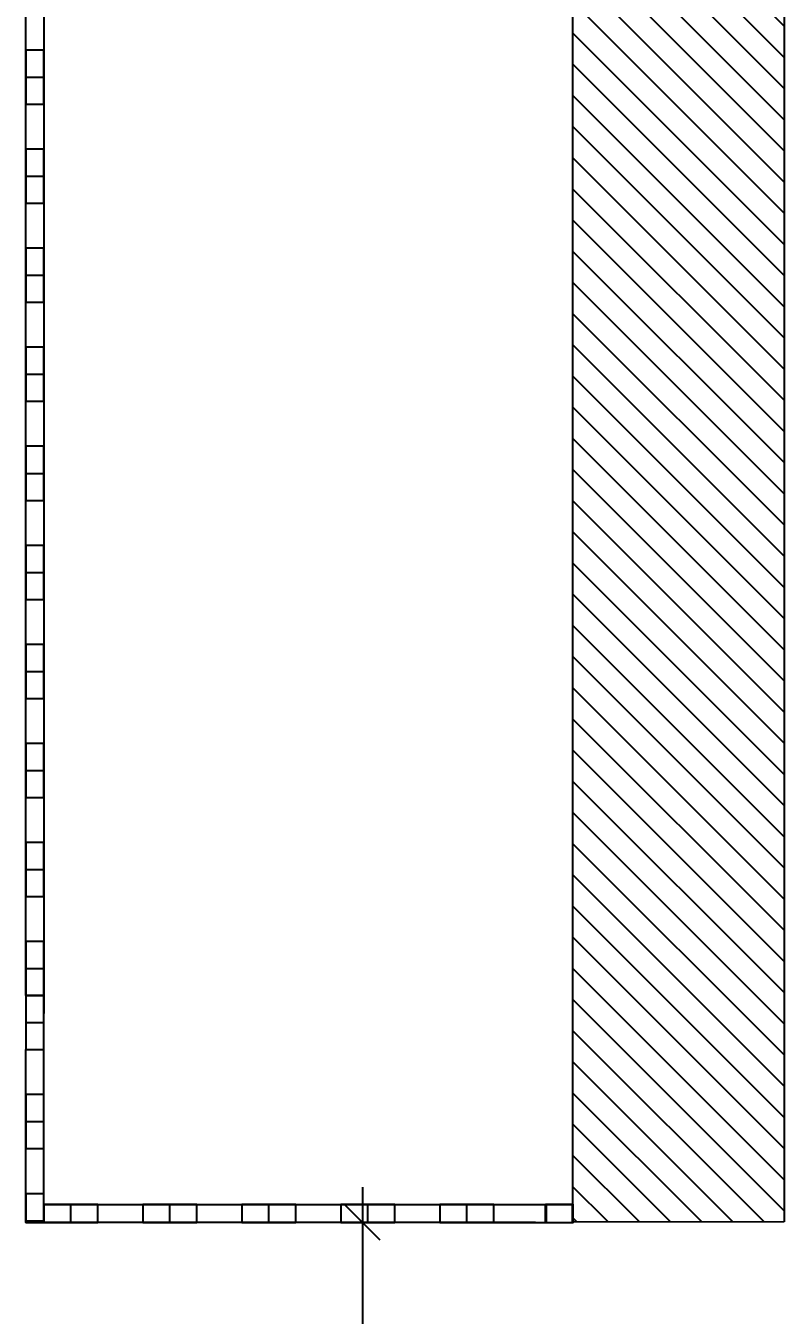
# Model space of a CAD drawing. Header units: inches. Extents: x -173 to 14008, y -3334 to 10368.
# Drawn here: x 6022.4 to 6237.5, y 7290.9 to 7656.5 of the extents above; entities that cross this region are included whole.
import ezdxf

# ---------------------------------------------------------------- set-up
doc = ezdxf.new("R2010")
doc.units = ezdxf.units.IN
doc.header["$MEASUREMENT"] = 0
doc.layers.add('QUOTE', color=6, linetype='Continuous', lineweight=9)
doc.styles.get("Standard").update_dxf_attribs({"font": 'Arial.ttf'})
doc.dimstyles.get("Standard").update_dxf_attribs({"dimtxt": 15, "dimasz": 10, "dimexe": 10, "dimexo": 10, "dimgap": 5, "dimtad": 2, "dimtih": 1, "dimtoh": 1, "dimdec": 0, "dimzin": 0, "dimdsep": 46, "dimtxsty": 'Standard', "dimblk": 'OBLIQUE', "dimblk1": 'OBLIQUE', "dimblk2": 'OBLIQUE', "dimcen": 0.09, "dimdle": 10, "dimadec": 0, "dimazin": 0, "dimtfac": 1, "dimtdec": 0, "dimtofl": 0, "dimtmove": 0, "dimatfit": 3, "dimldrblk": 'OBLIQUE', "dimfxl": 1, "dimtolj": 1, "dimtzin": 0, "dimarcsym": 0})

# ---------------------------------------------------------------- blocks, each defined once
blk = doc.blocks.new('_Oblique')
at = {"color": 0, "linetype": 'ByBlock', "lineweight": -2}
blk.add_line((-0.5, -0.5), (0.5, 0.5), dxfattribs=at)
blk = doc.blocks.new('*D23')
at = {"layer": 'Defpoints', "color": 0, "transparency": 16777216}
for p in [(6177, 7317.25), (6117.86, 7207.38), (6176.57, 7207.38)]:
    blk.add_point(p, dxfattribs=at)
at = {"layer": 'QUOTE', "color": 0, "lineweight": -2, "transparency": 16777216}
for p, q in [((6117.86, 7327.25), (6117.86, 7197.38)), ((6167, 7317.25), (6107.86, 7317.25)), ((6166.57, 7207.38), (6107.86, 7207.38))]:
    blk.add_line(p, q, dxfattribs=at)
at = {"layer": 'QUOTE', "color": 0, "lineweight": -2, "transparency": 16777216, "xscale": 10, "yscale": 10, "zscale": 10}
for p, rotation in [((6117.86, 7317.25), 90), ((6117.86, 7207.38), 270)]:
    blk.add_blockref('_Oblique', p, dxfattribs=dict(at, rotation=rotation))
at = {"layer": 'QUOTE', "color": 0, "transparency": 16777216, "insert": (6097.82, 7262.31), "char_height": 15, "attachment_point": 5}
blk.add_mtext('\\A1;110', dxfattribs=at)

msp = doc.modelspace()

# ---------------------------------------------------------------- hatches: boundary and pattern name
h = msp.add_hatch()
h.set_pattern_fill('ANSI31', color=0, scale=50, angle=-90)
h.set_pattern_definition([(315, (-6489.5105, 17572.644), (4.4194174, 4.4194174), [])])
h.paths.add_polyline_path([(6237.49, 7317.38), (6237.49, 8506.41), (6177.5, 8533.12), (6177.5, 8322.36), (6177.5, 8060.38), (6177.54, 8060.38), (6177.54, 8050.38), (6177.5, 7662.36), (6177.5, 7661.84), (6177.5, 7322.35), (6177.5, 7322.35), (6177.66, 7322.35), (6177.66, 7317.37)])

# ---------------------------------------------------------------- linework, layer by layer
for p, q in [((6237.49, 8506.62), (6237.49, 7317.38)), ((6237.5, 8372.36), (6237.5, 7317.38)), ((6022.39, 7521.96), (6022.39, 7662.36)), ((6177.5, 7662.36), (6177.5, 7317.25)), ((6022.39, 7641.94), (6027.5, 7641.94)), ((6022.39, 7613.86), (6027.5, 7613.86)), ((6022.39, 7585.78), (6027.5, 7585.78)), ((6022.39, 7557.7), (6027.5, 7557.7)), ((6022.39, 7529.62), (6027.5, 7529.62)), ((6022.39, 7381.56), (6022.39, 7521.96)), ((6022.39, 7501.54), (6027.5, 7501.54)), ((6022.39, 7473.46), (6027.5, 7473.46)), ((6022.39, 7445.38), (6027.5, 7445.38)), ((6022.39, 7417.3), (6027.5, 7417.3)), ((6022.39, 7389.22), (6027.5, 7389.22)), ((6022.39, 7373.9), (6027.5, 7373.9)), ((6022.39, 7317.25), (6022.39, 7366.25)), ((6027.5, 7317.25), (6027.5, 7366.25)), ((6022.39, 7345.82), (6027.5, 7345.82)), ((6027.5, 7317.25), (6027.5, 7323.15)), ((6027.5, 7322.35), (6177.5, 7322.35)), ((6027.65, 7322.33), (6177.66, 7322.35)), ((6035.16, 7317.25), (6035.16, 7322.35)), ((6063.24, 7317.25), (6063.24, 7322.35)), ((6091.32, 7317.25), (6091.32, 7322.35)), ((6119.4, 7317.25), (6119.4, 7322.35)), ((6147.48, 7317.25), (6147.48, 7322.35)), ((6169.84, 7317.25), (6169.84, 7322.35)), ((6022.39, 7317.74), (6027.5, 7317.74)), ((6155.14, 7317.25), (6027.5, 7317.25)), ((6155.14, 7317.25), (6177.5, 7317.25)), ((6155.29, 7317.24), (6177.66, 7317.25)), ((6237.5, 7317.38), (6177.66, 7317.37))]:
    msp.add_line(p, q)
msp.add_lwpolyline([(6027.5, 7662.36), (6027.5, 7376.46)])
for points in [[(6022.39, 7649.6), (6022.39, 7634.28), (6027.5, 7634.28), (6027.5, 7649.6)], [(6022.39, 7621.52), (6022.39, 7606.2), (6027.5, 7606.2), (6027.5, 7621.52)], [(6022.39, 7593.44), (6022.39, 7578.12), (6027.5, 7578.12), (6027.5, 7593.44)], [(6022.39, 7565.36), (6022.39, 7550.04), (6027.5, 7550.04), (6027.5, 7565.36)], [(6022.39, 7537.28), (6022.39, 7521.96), (6027.5, 7521.96), (6027.5, 7537.28)], [(6022.39, 7509.2), (6022.39, 7493.88), (6027.5, 7493.88), (6027.5, 7509.2)], [(6022.39, 7481.12), (6022.39, 7465.8), (6027.5, 7465.8), (6027.5, 7481.12)], [(6022.39, 7453.04), (6022.39, 7437.72), (6027.5, 7437.72), (6027.5, 7453.04)], [(6022.39, 7424.96), (6022.39, 7409.64), (6027.5, 7409.64), (6027.5, 7424.96)], [(6022.39, 7396.88), (6022.39, 7381.56), (6027.5, 7381.56), (6027.5, 7396.88)], [(6022.39, 7381.56), (6022.39, 7366.25), (6027.5, 7366.25), (6027.5, 7381.56)], [(6022.39, 7353.48), (6022.39, 7338.17), (6027.5, 7338.17), (6027.5, 7353.48)], [(6022.39, 7325.4), (6022.39, 7317.25), (6027.5, 7317.25), (6027.5, 7325.4)], [(6027.5, 7317.25), (6042.82, 7317.25), (6042.82, 7322.35), (6027.5, 7322.35)], [(6055.58, 7317.25), (6070.9, 7317.25), (6070.9, 7322.35), (6055.58, 7322.35)], [(6083.66, 7317.25), (6098.98, 7317.25), (6098.98, 7322.35), (6083.66, 7322.35)], [(6111.74, 7317.25), (6127.06, 7317.25), (6127.06, 7322.35), (6111.74, 7322.35)], [(6139.82, 7317.25), (6155.14, 7317.25), (6155.14, 7322.35), (6139.82, 7322.35)], [(6169.84, 7317.25), (6177.5, 7317.25), (6177.5, 7322.35), (6169.84, 7322.35)], [(6170, 7317.25), (6177.66, 7317.25), (6177.66, 7322.35), (6170, 7322.35)]]:
    msp.add_lwpolyline(points, close=True)

# ---------------------------------------------------------------- dimensions: what is measured, and where the dimension line sits
at = {"layer": 'QUOTE'}
dim = msp.add_linear_dim(base=(6117.86, 7207.38), p1=(6177, 7317.25), p2=(6176.57, 7207.38), angle=270, dimstyle='Standard', dxfattribs=at)
dim.commit()
dim.dimension.update_dxf_attribs({"geometry": '*D23', "text_midpoint": (6097.82, 7262.31)})

doc.saveas('drawing.dxf')
